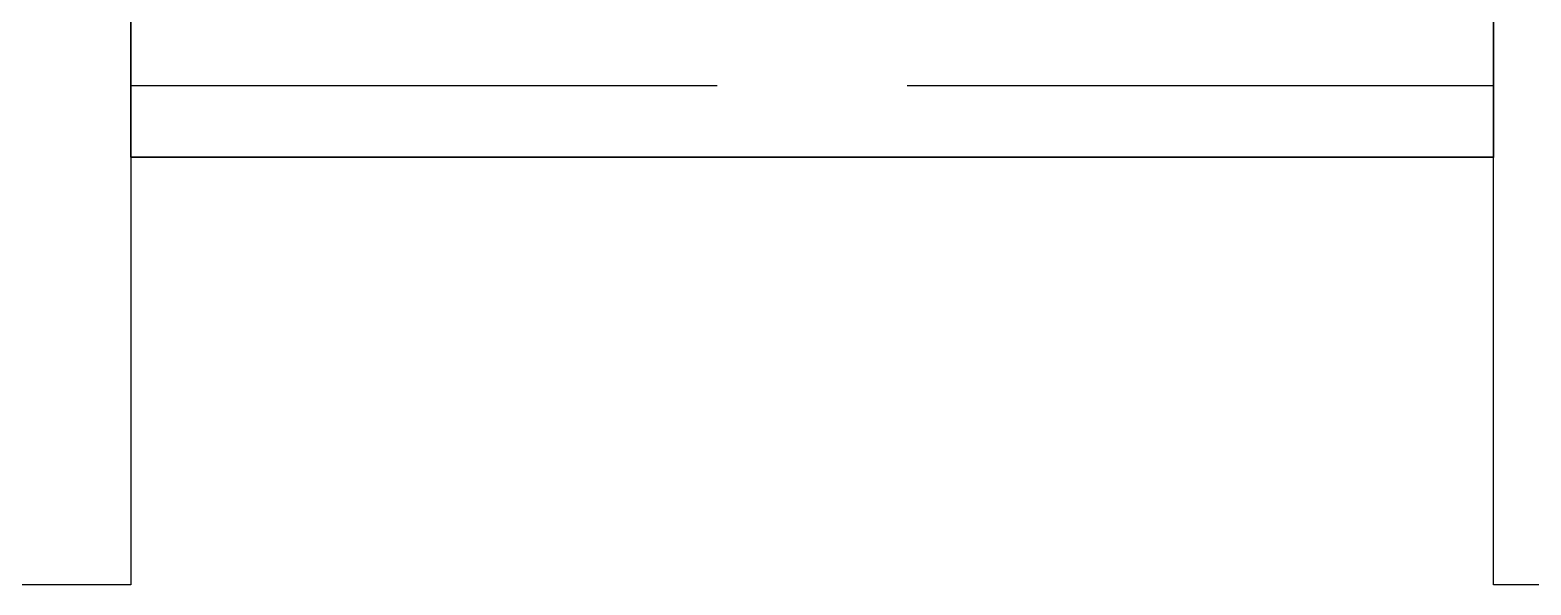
# Model space of a CAD drawing. Header units: millimetres. Extents: x 1993 to 4093, y 1262 to 2017.
# Drawn here: x 3496.8 to 3591.6, y 1262.1 to 1297.1 of the extents above; entities that cross this region are included whole.
import ezdxf

# ---------------------------------------------------------------- set-up
doc = ezdxf.new("R2010")
doc.units = ezdxf.units.MM
doc.layers.add('COLUMN', color=251, linetype='Continuous')
doc.layers.add('FACADE', color=140, linetype='Continuous')
doc.layers.add('WALL', color=251, linetype='Continuous', lineweight=30)

msp = doc.modelspace()

# ---------------------------------------------------------------- linework, layer by layer
at = {"layer": 'COLUMN', "ltscale": 25}
for points in [[(3491.697, 1298.088), (3503.197, 1298.088), (3503.197, 1262.088), (3491.697, 1262.088)], [(3589.197, 1298.088), (3600.697, 1298.088), (3600.697, 1262.088), (3589.197, 1262.088)]]:
    msp.add_lwpolyline(points, close=True, dxfattribs=at)
at = {"layer": 'FACADE', "ltscale": 25}
for points in [[(3540.197, 1293.588), (3503.197, 1293.588)], [(3589.197, 1293.588), (3552.197, 1293.588)]]:
    msp.add_lwpolyline(points, dxfattribs=at)
at = {"layer": 'WALL', "ltscale": 25}
msp.add_lwpolyline([(3503.197, 1289.088), (3589.197, 1289.088), (3589.197, 1298.088), (3503.197, 1298.088)], close=True, dxfattribs=at)

doc.saveas('drawing.dxf')
